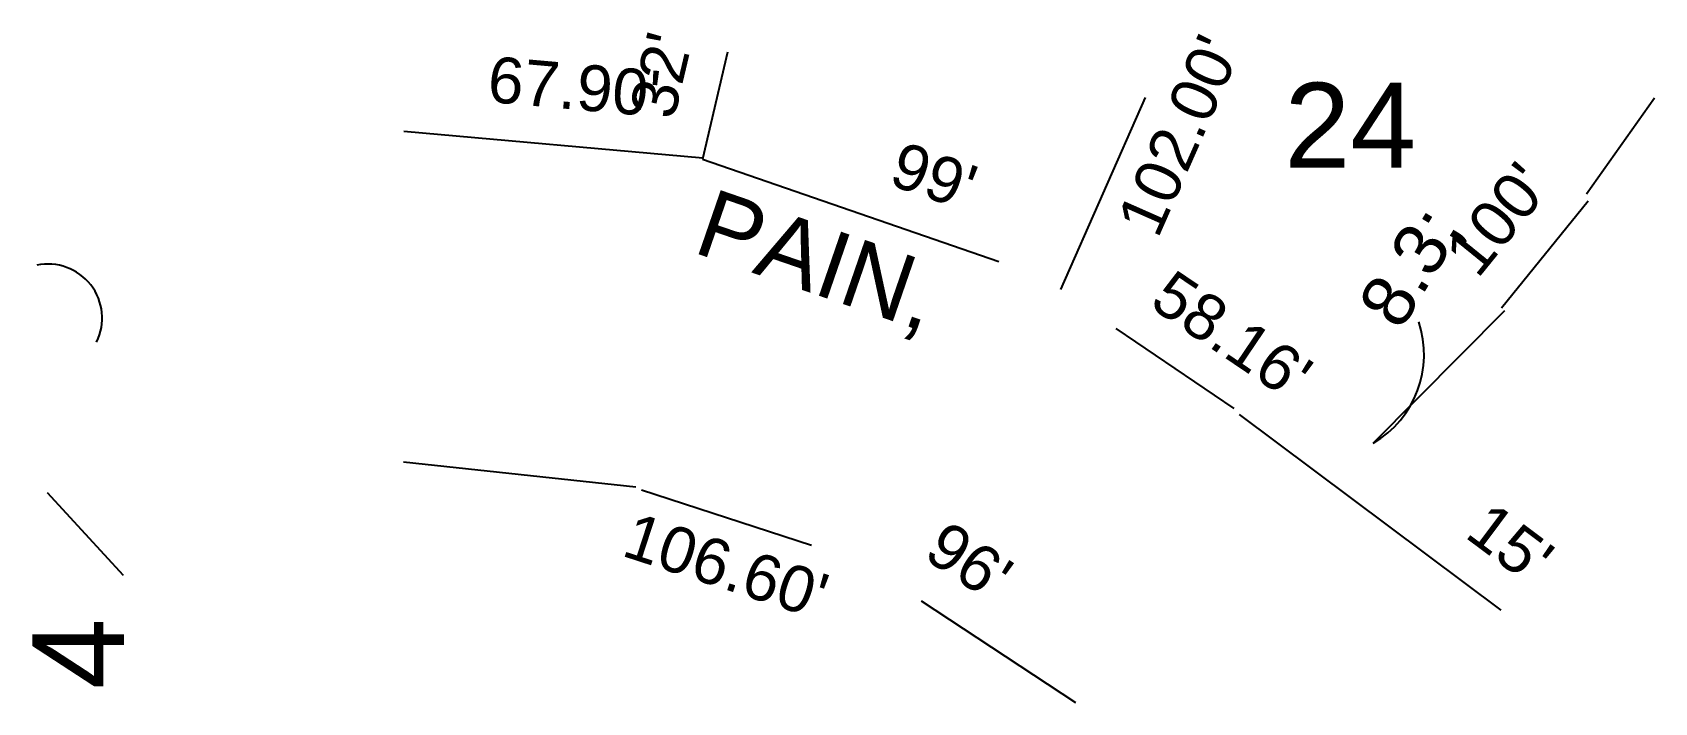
# Model space of a CAD drawing. Extents: x 12 to 299, y 1 to 119.
import ezdxf
from ezdxf.enums import TextEntityAlignment as Align

# ---------------------------------------------------------------- set-up
doc = ezdxf.new("R2010")
doc.units = 0
doc.header["$MEASUREMENT"] = 0
for name, color, linetype in [('PLAT-CURVE', 4, 'CONTINUOUS'), ('PLAT-LINE', 7, 'CONTINUOUS'), ('PLAT-TEXT-DIST', 2, 'CONTINUOUS'), ('PLAT-TEXT-LOTNO', 5, 'CONTINUOUS'), ('PLAT-TEXT-MISC', 9, 'CONTINUOUS'), ('PLAT-TEXT-UNASSOC', 30, 'CONTINUOUS')]:
    doc.layers.add(name, color=color, linetype=linetype)
doc.styles.add('PLAT', font='arial.ttf')

msp = doc.modelspace()

# ---------------------------------------------------------------- linework, layer by layer
at = {"layer": 'PLAT-CURVE'}
for centre, radius, start, end in [((15.18, 68.85), 9.57, -26.1818, 102.0963), ((240.48, 62.39), 18.08, -59.8653, 18.7462)]:
    msp.add_arc(centre, radius, start, end, dxfattribs=at)
at = {"layer": 'PLAT-LINE'}
for p, q in [((135.37, 115.91), (130.9, 96.98)), ((209.23, 107.89), (194.22, 73.9)), ((299.32, 107.78), (287.28, 90.8)), ((78.08, 101.92), (130.97, 97.24)), ((130.9, 96.98), (183.31, 78.91)), ((287.58, 89.53), (272.25, 70.61)), ((272.76, 70.17), (249.56, 46.76)), ((204.02, 67.03), (224.93, 52.9)), ((225.87, 51.83), (272.14, 17.2)), ((78.05, 43.44), (119.11, 39.01)), ((15.03, 38.03), (28.47, 23.42)), ((120.16, 38.49), (150.22, 28.68)), ((169.58, 18.88), (196.91, 0.86))]:
    msp.add_line(p, q, dxfattribs=at)

# ---------------------------------------------------------------- texts
at = {"layer": 'PLAT-TEXT-DIST', "style": 'PLAT'}
for s, rotation, p in [("32'", 76.7257, (129.89, 110.35)), ("67.90'", 354.9371, (107.68, 103.37)), ("99'", 340.9797, (169.75, 87.87)), ("100'", 50.9753, (276.53, 82.33)), ("58.16'", 325.9533, (220.97, 60.48)), ("15'", 323.1834, (269.95, 23.91)), ("96'", 326.5983, (174.55, 20.47))]:
    msp.add_text(s, height=8.112, rotation=rotation, dxfattribs=at).set_placement(p, align=Align.BOTTOM_CENTER)
for s, rotation, p in [("102.00'", 66.1656, (211.44, 102.85)), ("106.60'", 341.9304, (136.36, 28.93))]:
    msp.add_text(s, height=8.112, rotation=rotation, dxfattribs=at).set_placement(p, align=Align.TOP_CENTER)
at = {"layer": 'PLAT-TEXT-LOTNO', "style": 'PLAT'}
msp.add_text('24', height=15, dxfattribs=at).set_placement((245.5, 103), align=Align.MIDDLE_CENTER)
msp.add_text('4', height=16.18, rotation=90, dxfattribs=at).set_placement((20.5, 9.5), align=Align.MIDDLE_CENTER)
at = {"layer": 'PLAT-TEXT-MISC', "style": 'PLAT'}
msp.add_text('PAIN,', height=11.988, rotation=340.9797, dxfattribs=at).set_placement((151.57, 79.15), align=Align.MIDDLE_CENTER)
at = {"layer": 'PLAT-TEXT-UNASSOC', "style": 'PLAT'}
msp.add_text('8.3;', height=9.208, rotation=58.8189, dxfattribs=at).set_placement((256, 78), align=Align.MIDDLE_CENTER)

doc.saveas('drawing.dxf')
